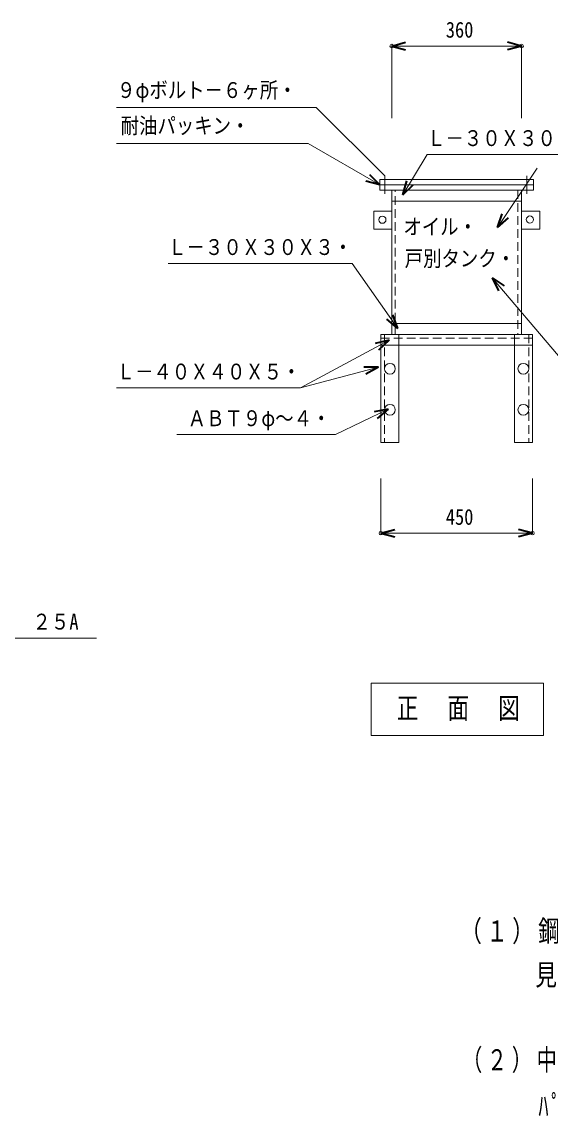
# Model space of a CAD drawing. Units: millimetres, scale not verified, with parts at other scales. Extents: x -7805 to 8215, y -5592 to 5488.
# Drawn here: x -442 to 1024, y -1640 to 1413 of the extents above; entities that cross this region are included whole.
import ezdxf
from ezdxf.enums import TextEntityAlignment as Align

# ---------------------------------------------------------------- set-up
doc = ezdxf.new("R2010")
doc.units = ezdxf.units.MM
doc.header["$LTSCALE"] = 20
doc.header["$PDMODE"] = 32
doc.header["$PDSIZE"] = 10
doc.linetypes.add('DASHED1', pattern=[1.8, 1.2, -0.6])
doc.layers.add('2-0_衛生', color=4, linetype='Continuous', lineweight=35)
doc.layers.add('6-0', color=7, linetype='Continuous', lineweight=18)
doc.styles.add('ＭＳ ゴシック', font='')
doc.styles.get('ＭＳ ゴシック').set_extended_font_data('MS Gothic')

msp = doc.modelspace()

# ---------------------------------------------------------------- linework, layer by layer
at = {"layer": '2-0_衛生'}
for p, q in [((582.58, 1346.01), (621.22, 1356.36)), ((582.58, 1346.01), (621.22, 1335.66)), ((942.59, 1346.01), (903.95, 1356.36)), ((942.59, 1346.01), (903.95, 1335.66)), ((549.77, 960.63), (521.48, 988.91)), ((549.77, 960.63), (511.13, 970.98)), ((613.48, 933.36), (624.48, 971.81)), ((613.48, 933.36), (642.24, 961.16)), ((875.99, 842.78), (888.9, 880.63)), ((875.99, 842.78), (906.1, 869.11)), ((861.28, 703.04), (894.16, 680.25)), ((861.28, 703.04), (878.36, 666.87)), ((599.76, 562.14), (569.1, 587.83)), ((599.76, 562.14), (586.05, 599.72)), ((575.47, 529.75), (536.54, 520.55)), ((575.47, 529.75), (546.36, 502.32)), ((545.62, 455.32), (505.62, 455.32)), ((545.62, 455.32), (510.98, 435.32)), ((572.77, 338.13), (533.47, 330.7)), ((572.77, 338.13), (542.45, 312.05)), ((552.58, -5.71), (591.22, 4.64)), ((972.58, -5.71), (933.95, 4.64)), ((552.58, -5.71), (591.22, -16.07)), ((972.58, -5.71), (933.95, -16.07))]:
    msp.add_line(p, q, dxfattribs=at)
at = {"layer": '2-0_衛生', "color": 7, "lineweight": 18}
msp.add_lwpolyline([(525.94, -421.7), (525.94, -566.89), (1003, -566.89), (1003, -421.7)], close=True, dxfattribs=at)
at = {"layer": '6-0', "color": 4}
for p, q in [((582.58, 1346.01), (942.59, 1346.01)), ((582.58, 1146.01), (582.58, 1346.01)), ((942.59, 1146.01), (942.59, 1346.01)), ((-180.67, 1175.63), (373.42, 1175.63)), ((563.42, 985.62), (373.42, 1175.63)), ((-180.67, 1075.63), (350.58, 1075.63)), ((549.77, 960.63), (350.58, 1075.63)), ((613.48, 933.36), (680.61, 1045.23)), ((680.61, 1045.23), (1293.59, 1045.23)), ((563.42, 935.63), (563.42, 985.62)), ((875.99, 842.78), (986.14, 1007.12)), ((956.89, 935.63), (956.89, 985.62)), ((472.91, 742.97), (-37.09, 742.97)), ((599.76, 562.14), (472.91, 742.97)), ((861.28, 703.04), (1045.15, 486.08)), ((575.47, 529.75), (329.87, 397.51)), ((329.87, 397.51), (545.62, 455.32)), ((329.87, 397.51), (-180.13, 397.51)), ((552.58, 145.7), (552.58, -5.71)), ((972.58, 145.7), (972.58, -5.71)), ((552.58, -5.71), (972.58, -5.71)), ((-951.6, -297.28), (-235.41, -297.28))]:
    msp.add_line(p, q, dxfattribs=at)
at = {"layer": '6-0'}
for p, q in [((549.77, 975.62), (975.58, 975.62)), ((549.77, 975.62), (549.77, 945.62)), ((549.77, 960.63), (975.58, 960.63)), ((975.58, 945.62), (975.58, 975.62)), ((549.77, 945.62), (975.58, 945.62)), ((582.58, 545.62), (582.58, 945.62)), ((942.59, 945.62), (942.59, 545.62)), ((582.58, 915.63), (942.59, 915.63)), ((582.59, 837.83), (532.58, 837.83)), ((942.59, 575.62), (582.58, 575.62)), ((602.58, 545.62), (602.58, 245.62)), ((922.58, 545.62), (922.58, 245.62)), ((972.58, 545.62), (972.58, 245.62)), ((972.58, 515.63), (552.58, 515.63)), ((602.58, 245.62), (552.58, 245.62)), ((972.58, 245.62), (922.58, 245.62))]:
    msp.add_line(p, q, dxfattribs=at)
at = {"layer": '6-0', "linetype": 'DASHED1'}
for p, q in [((592.58, 545.62), (592.58, 945.62)), ((932.59, 945.62), (932.59, 545.62)), ((972.58, 535.62), (552.58, 535.62)), ((562.58, 545.62), (562.58, 245.62)), ((962.58, 545.62), (962.58, 245.62))]:
    msp.add_line(p, q, dxfattribs=at)
at = {"layer": '6-0'}
for points in [[(582.59, 887.98), (532.58, 887.98), (532.58, 837.83)], [(942.59, 887.98), (992.82, 887.98), (992.82, 837.83), (942.59, 837.83)], [(972.58, 545.62), (552.58, 545.62), (552.58, 245.62)]]:
    msp.add_lwpolyline(points, dxfattribs=at)
at = {"layer": '6-0', "color": 4}
msp.add_lwpolyline([(572.77, 338.13), (427.03, 267.96), (-12.88, 267.96)], dxfattribs=at)
at = {"layer": '6-0'}
for centre, radius in [((556.62, 864.03), 10), ((965.68, 864.49), 10), ((577.58, 450.46), 15), ((947.58, 450.46), 15), ((577.58, 336.6), 15), ((947.58, 336.6), 15)]:
    msp.add_circle(centre, radius, dxfattribs=at)
for p in [(582.58, 1346.01), (942.59, 1346.01), (552.58, -5.71), (972.58, -5.71)]:
    msp.add_point(p, dxfattribs=at)

# ---------------------------------------------------------------- texts
at = {"layer": '2-0_衛生', "color": 7, "char_height": 58.65, "attachment_point": 7, "style": 'ＭＳ ゴシック'}
for s, insert in [('\\T1.17;\\W0.75;正\u3000面\u3000図', (596.62, -526.95)), ('\\T1.2;\\W0.75;（１）鋼板厚\\~3.2\\~t加工は全溶接とする。', (772.52, -1146.45)), ('\\T1.17;\\W0.75;見え掛り錆び止め塗装のうえ、ＯＰ２回塗り仕上げとする。', (980.6, -1267.22)), ('\\T1.23;\\W0.7;（２）中継タンク廻りの弁は、ﾏﾚｱﾌﾞﾙ玉形弁(ﾃﾞｨｽｸはﾃﾌﾛﾝ製、', (777.69, -1511.96)), ('\\T1.26;\\W0.7;\u3000\u3000\u3000ﾊﾟｯｷﾝはH350+H2200(灯油使用可能品\\~0.98MPa))とする。', (777.69, -1639.59))]:
    msp.add_mtext(s, dxfattribs=dict(at, insert=insert))
at = {"layer": '6-0', "style": 'ＭＳ ゴシック', "width": 0.85}
for s, p in [('360', (732.58, 1356.01)), ('９φボルト－６ヶ所・', (-178.78, 1188.69)), ('耐油パッキン・', (-168.79, 1089.88)), ('Ｌ－３０Ｘ３０Ｘ３・', (680.61, 1055.23)), ('オイル・', (614.9, 809.68)), ('Ｌ－３０Ｘ３０Ｘ３・', (-37.09, 752.97)), ('戸別タンク・', (618.58, 721.42)), ('Ｌ－４０Ｘ４０Ｘ５・', (-180.13, 407.51)), ('ＡＢＴ９φ～４・', (17.03, 277.96)), ('450', (732.58, 4.29))]:
    msp.add_text(s, height=43.99, dxfattribs=at).set_placement(p, align=Align.BOTTOM_LEFT)
msp.add_text('２５A', height=43.99, rotation=0.001, dxfattribs=at).set_placement((-413.02, -286.41), align=Align.BOTTOM_LEFT)

doc.saveas('drawing.dxf')
